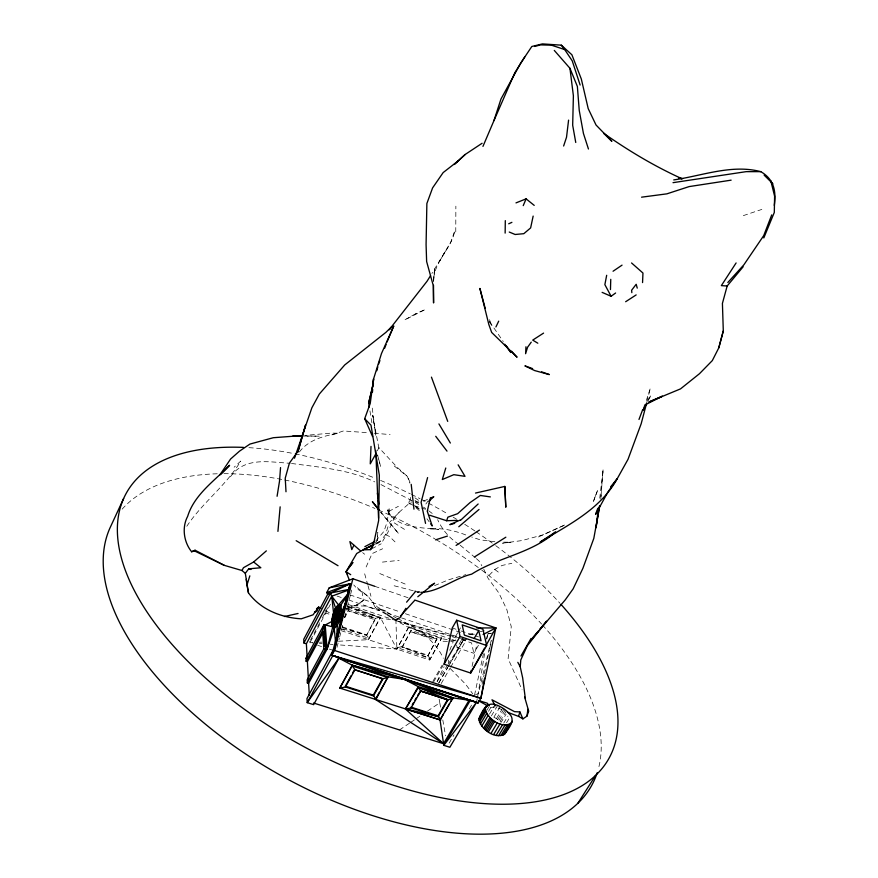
<?xml version="1.0" encoding="UTF-8"?>
<svg xmlns="http://www.w3.org/2000/svg" width="878" height="878" viewBox="0 0 878 878"><rect width="100%" height="100%" fill="white"/><g stroke="black" fill="none" stroke-linecap="round" stroke-linejoin="round"><path stroke-width="0.66" stroke-dasharray="4.39 3.29" d="M378.912 448.241L372.59 415.173L375.806 435.159L371.899 405.416M455.759 231.935L455.869 206.176M375.049 543.438L377.331 540.332L377.759 532.551M377.331 540.332L377.847 532.463M433.578 281.761L434.654 267.647L433.502 281.234C433.666 261.973 451.446 249.012 454.793 230.738L450.875 241.955L431.921 273.464M600.782 499.286L603.065 469.884L599.74 498.177M600.991 496.619L603.065 469.884M484.557 653.638L477.533 697.362M486.829 638.986L487.455 634.992L493.096 632.665M341.169 630.667L429.693 659.993L441.689 637.977L408.808 626.892L396.9 649.116L338.447 644.847M427.849 655.899L436.926 639.03L408.808 626.892L411.091 630.338L402.08 647.349L427.849 655.899L436.926 639.03L441.689 637.977L429.693 659.993M482.066 684.302L484.052 675.028M484.327 673.711L489.419 649.874M489.704 648.546L491.406 640.611M474.526 695.146L483.427 653.704M486.588 639.008L487.455 634.992M476.447 702.422L477.259 698.625M472.068 666.336L477.017 643.574M338.469 641.258L368.398 639.689L380.251 617.267L346.437 605.864L375.4 618.331L380.251 617.267L396.9 649.116L408.808 626.892M342.475 627.561L366.433 635.507L375.071 619.78L375.4 618.331L348.84 609.387L347.644 607.631M491.175 640.6L478.356 693.565L475.481 694.75M646.932 401.872L650.411 387.988L645.978 401.564M336.976 647.393L339.314 638.273M339.654 636.978L343.002 623.951M344.67 617.432L347.008 608.311M347.348 607.016L350.355 595.284M350.695 593.989L351.694 590.071M410.739 497.376L409.038 503.544L399.062 512.313L389.931 521.982M383.203 537.588L385.53 534.702L388.23 525.823M449.766 650.236L453.3 641.456L441.272 641.214M366.126 567.001L372.107 553.59L382.643 548.75M437.079 681.427L444.114 666.643M377.331 450.82L378.912 447.659L397.097 467.228L407.392 476.447L410.18 482.67M648.085 400.862L651.169 395.023L646.724 401.806M310.45 640.128L319.91 622.403M322.435 617.684L324.959 612.954M325.584 611.779L328.734 605.875M330.501 604.174L309.901 642.751L312.612 642.959M344.352 617.695L348.84 609.387L344.845 617.651M366.433 635.507L375.4 618.331L348.511 610.858L375.071 619.78M368.398 639.689L380.339 617.991L392.016 619.912M402.08 647.349L411.091 630.338L436.926 639.03L410.794 631.787L436.629 640.468M457.657 632.797L455.067 637.329L455.583 639.919M458.316 631.666L460.906 627.133M432.799 681.471L442.172 665.14M438.55 683.325L463.43 639.963L461.093 639.294M433.699 681.778L443.028 665.546M478.433 645.319L473.813 653.265L457.131 647.668L462.388 638.536M438.912 682.777L447.681 667.565M448.351 666.391L463.178 640.655L466.811 639.162M441.206 683.534L449.964 668.356M450.633 667.181L465.461 641.5M439.593 261.205L445.826 250.625M449.152 743.139L454.025 734.875M469.313 708.919L472.792 703.015M375.564 544.206L382.632 541.232L387.9 532.386L394.123 518.119L399.062 512.313M486.983 710.115L489.068 706.603M488.508 711.334L491.987 705.484M489.496 714.077L495.06 704.738M497.596 705.517L491.329 716.02L496.476 718.566L501.195 722.265L506.101 714.099M493.908 717.128L500.175 706.636M496.476 718.566L502.754 708.074M497.749 719.4L504.027 708.908M498.967 720.311L505.256 709.819M500.153 721.288L506.441 710.796M503.72 723.099L507.934 716.108M506.551 722.792L509.361 718.127M437.222 681.504L447.418 665.348M448.142 664.196L463.43 639.963M186.827 526.251C202.39 502.589 226.239 485.567 240.748 461.071L234.13 467.228M425.863 504.038L428.157 500.833M299.376 451.95C308.913 439.527 324.18 435.806 338.765 433.227L331.313 433.095L304.962 435.433M375.674 541.024L383.982 531.322L387.22 521.697L389.13 507.517L389.097 514.738L387.417 509.877L391.676 517.208L388.23 512.741C400.192 528.677 421.067 527.272 438.715 529.445L429.166 528.819C442.227 527.7 454.859 530.564 466.887 535.393M489.167 575.288L494.775 569.438L502.029 565.465L511.808 563.314M230.442 476.765C244.633 456.527 269.173 462.113 290.245 463.299M347.15 608.432L357.785 604.755L363.36 600.365L361.955 590.674M346.964 610.012L352.111 606.248L357.785 604.755M363.36 600.365L355.436 605.732L365.939 606.138L379.263 610.759M399.49 729.936L409.565 723.154M410.684 722.396L415.162 719.389M416.282 718.632L420.76 715.625M427.476 711.103L439.79 702.817L439.121 698.998M388.647 511.49L398.414 506.31M371.811 548.75L381.195 543.811M380.701 540.991L375.191 543.833L380.701 540.991L382.632 541.232M564.587 525.022L542.385 535.02L521.993 540.563L502.545 543.208L511.106 542.231L503.226 542.143M538.433 536.963L564.269 525.307M423.448 501.162L428.047 499.187M434.577 585.626L448.449 579.831L465.878 574.64M345.965 608.816L352.111 606.248M331.873 434.862L343.386 430.966L368.749 432.744M743.326 215.626L761.819 209.414M411.628 502.853L409.038 503.544L408.841 500.625L411.508 501.108M419.849 591.783L417.193 592.452L419.838 592.211M487.839 633.96L490.473 633.312M468.632 634.465L475.119 632.906M480.299 631.655L484.195 630.722M487.948 633.872L490.528 633.268M463.178 640.655L465.735 640.062M401.959 646.625L397.207 647.657L429.979 658.522L427.74 655.186L401.959 646.625L429.979 658.522M490.769 707.438L495.752 706.889M382.424 562.096L399.128 560.351M470.048 634.553L475.47 634.103M416.907 592.266L419.607 592.068M312.623 642.608L309.901 642.751L309.824 641.313M319.416 642.257L322.138 642.114M303.876 436.026L319.208 436.179L303.448 436.026M418.883 502.018L415.492 501.821L418.916 502.787M319.416 643.453L322.127 643.651M330.293 644.243L333.003 644.441M374.083 433.205L390.084 434.577M291.496 463.452C319.691 467.359 348.709 469.324 374.763 481.901M494.874 541.737L480.376 539.882L471.793 537.029M461.18 638.811L463.584 639.14M324.728 612.91L330.962 614.589M413.242 590.751L394.156 585.769M414.504 591.015L419.552 592.09M342.87 628.988L366.367 634.805L368.727 638.218L341.52 629.197M460.884 638.251L398.513 621.262L451.029 636.418M462.179 638.602L464.78 639.316M452.335 636.791L456.275 637.922M414.361 505.673L420.573 507.671M421.824 508.077L425.556 509.273M317.671 645.297L321.567 646.559M329.338 649.105L331.928 649.95M357.247 587.667L368.014 596.272L372.415 601.913L375.389 607.741L380.284 609.365M342.398 626.837L366.367 634.805M348.467 604.547L394.628 620.131M347.765 607.005L380.339 617.991L348.006 605.238M337.064 596.074L342.222 597.819M348.676 600.003L379.636 610.484M387.374 613.107L400.28 617.475M401.564 617.914L457.043 636.693M461.411 639.48L471.585 642.926L473.813 653.265M397.185 620.987L450.655 639.041M451.929 639.469L457.021 641.192L441.821 638.701L408.918 627.616L395.912 620.559L396.9 649.116M452.258 627.968L456 629.241M460.994 630.942L478.477 636.879M349.861 594.856L400.214 611.966M405.373 613.722L462.168 633.016M374.785 586.306L408.281 597.819M413.549 505.377L409.038 503.544L411.08 504.411M379.79 573.564L406.13 584.441M397.668 618.617C415.722 627.254 434.764 639.469 443.335 658.259M385.53 534.702L389.404 536.403L395.682 542.527M498.1 707.953L501.612 709.567M380.986 484.59L414.175 501.865M379.976 608.443L377.705 607.28L372.415 601.913M386.803 611.933L396.472 618.2M325.464 610.594L331.05 613.667M415.327 502.523L418.773 504.499M423.372 507.133L425.665 508.45M375.389 607.741L379.691 610.232M415.316 506.595L420.825 509.909M394.288 522.882L405.307 529.917M368.014 596.272L357.357 588.984L353.779 584.967M414.932 497.826L419.08 500.712M459.095 544.448C449.646 538.521 442.292 529.807 437.661 519.699M460.204 545.238L475.426 557.782M415.053 500.46L419.355 503.555M494.775 569.438L499.692 573.147M428.705 510.766L432.755 513.86M394.266 465.988L407.392 476.447L409.905 483.185M450.337 668.641L465.527 684.138L472.748 693.785M362.658 552.613L364.622 554.237M415.799 506.299L421.572 511.051M416.007 507.769L421.802 512.752M476.392 558.649L479.289 561.229L481.846 565.783M380.887 512.017L398.722 533.747L380.514 512.126M426.971 518.766L429.221 521.85M489.551 321.677L503.259 341.498M489.276 321.611L491.954 325.925L489.485 319.658M483.767 569.196L488.212 578.492L498.781 592.837L506.804 609.486L511.259 626.64L508.121 658.698L522.048 689.779M364.666 573.817L367.63 584.386M368.003 585.703L370.977 596.261M377.485 454.782L380.635 466.492L377.65 455.287M456.615 645.078L457.131 647.668M439.79 702.817L440.712 708.085M442.797 719.96L445.574 735.797M369.945 410.926L371.899 422.757M448.515 660.135L448.625 662.583M122.152 509.141A273.201 140.897 28.7 0 1 217.382 473.78M223.934 473.681A273.201 140.897 28.7 0 1 283.429 479.75M284.735 480.014A273.201 140.897 28.7 0 1 374.95 508.45M378.659 510.063A273.201 140.897 28.7 0 1 435.049 538.982M436.234 539.674A273.201 140.897 28.7 0 1 479.618 568.527M481.77 570.129A273.201 140.897 28.7 0 1 541.594 624.049M542.527 625.07A273.201 140.897 28.7 0 1 598.335 768.985M248.935 447.67A275.363 136.738 28.7 0 1 293.735 453.586M295.041 453.849A275.363 136.738 28.7 0 1 375.521 478.356M380.602 480.442A275.363 136.738 28.7 0 1 410.245 493.82M411.475 494.413A275.363 136.738 28.7 0 1 420.013 498.704M421.22 499.33A275.363 136.738 28.7 0 1 427.268 502.49M428.475 503.127A275.363 136.738 28.7 0 1 448.537 514.398M453.18 517.164A275.363 136.738 28.7 0 1 456.648 519.271M464.714 524.309A275.363 136.738 28.7 0 1 474.943 530.992M476.063 531.75A275.363 136.738 28.7 0 1 492.536 543.295M495.73 545.644A275.363 136.738 28.7 0 1 560.065 603.384M595.284 496.311L592.99 502.622L597.929 489.518L595.284 496.311M415.579 313.775L404.462 320.064L425.534 309.374L415.579 313.775"/><path stroke-width="1.32" d="M504.905 733.92C508.68 728.147 516.132 720.234 509.328 713.77C506.847 710.752 503.654 708.392 500.175 706.636C487.916 700.007 483.723 707.372 479.048 718.544C479.114 729.19 498.781 742.294 505.871 731.802M511.72 722.726C502.446 729.695 486.149 718.621 485.325 707.953M505.146 233.109L505.3 220.63M774.308 205.375C776.24 191.075 774.078 179.321 760.765 171.649C731.835 163.999 702.345 175.776 673.722 179.913M336.823 636.473L337.24 625.663L336.197 624.126L338.579 615.752L339.095 609.069L335.594 613.887L332.488 620.395L331.972 625.498L334.244 628.505L335.659 643.289M309.308 695.343L308.628 683.325L327.066 649.16L334.244 628.505C340.565 622.919 342.541 613.184 340.774 605.129L337.426 605.963L337.371 607.817L339.073 610.144L339.182 605.754L340.774 605.129L348.281 594.23M610.462 289.575L610.759 279.347M371.01 446.397L370.264 463.858L375.751 453.981M642.553 282.584L642.959 273.036L631.567 262.972M525.944 346.766L525.615 353.713L527.557 347.282L531.245 342.157M308.376 678.859L307.388 661.65L306.148 661.255L305.983 658.237L323.982 624.62L333.223 626.991L334.277 624.357L332.488 620.395L332.861 614.907L335.176 608.871L337.426 605.963L340.774 605.129L338.579 615.752L340.104 619.012L333.223 626.991L334.244 628.505M280.543 467.579L279.511 481.199L277.086 496.279M525.285 698.087L522.684 677.959L520.237 666.83L520.786 659.96L527.294 645.802L546.588 621.185L539.849 629.274M372.459 392.115L372.678 389.459M373.029 385.486L373.589 378.857L381.469 353.571L393.772 326.001L387.022 341.992M277.931 531.377L280.148 506.847M568.582 120.132L566.519 137.275L563.632 146.011M598.05 511.633L596.03 527.766L599.465 505.991M507.484 712.277L518.558 716.371L522.904 718.884L526.965 716.119L527.908 709.292M599.729 505.849L593.802 538.423L582.904 568.296L573.147 588.831L565.267 599.85L530.718 640.303M307.146 657.282L306.378 643.772L303.931 642.97L303.733 639.305L327.648 594.34L326.748 592.573L329.206 587.843L350.234 583.749L331.807 655.284L478.115 702.839L480.892 698.251L484.623 678.167M606.676 275.297L604.865 284.637L611.099 296.27L615.61 293M335.473 624.137L334.277 624.357L334.727 623.918C333.838 617.882 335.495 610.616 339.182 605.754L341.641 612.054L336.406 622.019L331.972 625.498L333.223 626.991L337.24 625.663M334.737 611.549L332.861 614.907L331.73 620.252L331.972 625.498M533.155 216.087L530.63 227.918L523.815 233.68L515.145 234.492L509.24 232.044M334.134 649.138L331.807 655.284L480.892 698.251L495.861 627.924L414.712 600.025M471.201 670.353L470.619 673.031L444.092 664.24L452.258 627.968L456.681 620.219L482.933 629.197L486.675 645.506L470.619 673.031L484.568 648.096M339.468 612.8L334.727 623.918L332.488 620.395L335.176 608.871L347.918 593.967M430.439 497.628L427.268 511.248L432.217 525.966L430.714 523.903M369.298 406.986L368.65 403.046L373.007 384.641L373.589 378.857L370.231 403.441L364.688 418.707L372.579 436.575M339.171 629.636L340.126 625.696M341.696 619.144L350.234 583.749L326.748 592.573L330.545 593.001L349.345 589.303M368.65 403.046L373.457 383.576M338.041 619.451L339.347 614.194M646.625 403.134L641.181 423.734L628.033 459.293L617.278 478.609L607.927 491.987L595.591 514.398L597.797 508.307M308.628 683.325L307.355 682.919L307.19 679.781L323.883 648.798L327.066 649.16L332.839 626.64M374.785 586.306L352.89 578.778L334.452 650.455L331.807 655.284L332.751 655.712L307.212 702.641L313.644 704.65L339.138 657.831L338.129 657.831L352.341 665.239L388.054 676.817L404.517 679.407L478.115 702.839L470.224 700.435L452.938 697.867L418.246 686.629L404.517 679.407L331.807 655.284L478.115 702.839M376.816 370.736L377.814 366.883M427.597 477.577L421.089 502.337L425.545 523.387M743.139 266.769L727.16 285.998L722.418 303.404L723.296 330.907L718.786 347.864L712.321 360.584L699.47 373.71L680.516 388.888L648.886 402.003L662.374 396.176L644.496 405.208M718.786 347.864L723.296 330.907M445.772 468.018L442.303 479.542L453.816 474.68L465.022 476.348L458.14 464.835M518.558 716.371L519.897 711.937L514.53 711.641L491.987 699.799L495.115 705.703M320.92 608.256L318.648 607.093L313.04 614.83L301.253 618.814C281.179 617.662 260.634 609.541 248.474 592.913L246.959 585.11L249.824 575.847M482.955 146.396L493.952 120.615L500.976 98.995L520.709 63.084L531.816 46.49L542.439 43.9L561.294 45.162L571.885 54.765L581.324 79.02L588.205 108.62L596.03 125.005L611.867 141.325L603.614 133.237C628.286 150.533 654.187 166.129 681.657 178.574M644.364 406.492L643.157 410.191L646.856 403.189M294.514 458.195L311.877 407.787L319.351 394.013L344.725 364.952L385.925 332.345L391.632 326.759M429.649 515.221L446.65 520.742L447.868 517.164L457.647 513.685L469.982 502.644L480.332 495.455L490.352 496.904M338.579 615.752L339.281 613.656M526.965 716.119L528.688 711.136L524.638 697.077M638.986 419.464L642.718 409.565M336.197 624.126L339.062 616.554L339.962 608.652L339.073 610.144M378.484 364.315L379.911 360.595M384.652 348.193L386.079 344.472M771.729 214.891L763.75 235.556L743.853 264.849L727.807 282.507M479.048 718.544L486.379 705.912M333.289 616.455L331.73 620.252L332.586 621.064L325.222 625.026L327.066 649.16M763.805 237.938L774.308 212.432L774.605 196.156L770.796 180.769M332.488 620.395L334.145 620.834L339.095 609.069M523.233 205.628L526.098 198.856L534.219 205.386M493.952 120.615L514.881 72.654L524.704 57.026M341.641 612.054L346.558 601.024M349.301 579.963L346.053 571.71L356.709 553.502L363.163 549.815L370.505 549.65L373.962 542.11L378.627 520.654L379.34 475.239L370.999 425.161L364.688 418.707M123.622 498.539L109.904 528.117A273.201 140.897 28.7 0 0 301.297 786.304A273.201 140.897 28.7 0 0 597.227 772.684M353.79 545.326L351.793 549.617L349.894 541.605L360.682 550.989M495.916 326.956L498.704 321.15M248.474 592.913L245.302 573.312L241.977 570.513L243.458 567.715L253.632 561.986L266.352 550.879M303.931 642.97L330.545 593.001L350.234 583.749L334.452 650.455L480.892 698.251M306.378 643.772L331.73 596.217L349.499 589.698M306.148 661.255L322.544 630.645L323.982 624.62L325.793 648.754L307.355 682.919M307.388 661.65L323.378 631.831L323.576 634.421M333.761 649.094L306.982 698.537L307.212 702.641L339.138 657.831M338.129 657.831L468.995 700.359L443.522 743.71L405.471 708.996L418.246 686.629L418.378 687.419L453.092 698.668L447.451 699.755L438.133 715.789L440.624 720.048L339.797 688.078L352.341 665.239L404.517 679.407L452.938 697.867L440.054 719.993L443.818 745.356L449.876 747.255L476.447 702.422L443.818 745.356L470.224 700.435M339.797 688.078L352.341 665.239M351.189 675.566L345.339 686.179L373.326 695.113L375.916 699.448L388.054 676.817L380.723 689.889M352.484 673.206L353.779 670.847M345.427 686.98L354.953 669.673L352.407 666.04L388.153 677.629L382.49 678.738L354.438 669.662L383.038 678.76L373.435 695.914L345.427 686.98L340.291 688.111M373.326 695.113L382.49 678.738M313.545 703.015L443.522 743.71L375.389 699.404L379.384 692.27M485.896 645.725L495.861 627.924L476.787 627.946M438.265 716.613L411.08 707.931L406.031 709.04L438.265 716.613L448.043 699.799L418.378 687.419L405.471 708.996L440.624 720.048M412.276 704.804L413.593 702.499M414.921 700.183L416.238 697.878M417.566 695.563L420.781 690.975L448.043 699.799M411.08 707.931L420.781 690.975L418.378 687.419M520.983 655.998L531.047 638.46M444.092 664.24L460.039 636.484L456.681 620.219M474.186 638.416L478.751 630.525L462.212 624.873L464.352 635.112L481.067 640.775L478.751 630.525M440.054 719.993L443.445 714.165M444.795 711.838L449.547 703.684M450.908 701.357L452.938 697.867M479.607 717.106L486.994 705.385M486.335 707.295L487.729 704.946M479.015 720.245L485.314 709.633M479.443 722.089L485.753 711.476M480.376 724.076L486.697 713.452M481.77 726.106L488.102 715.471M483.602 728.147L489.946 717.502M484.689 729.157L491.032 718.511M485.863 730.123L492.218 719.488M487.125 731.067L493.48 720.432M488.387 731.923L494.753 721.277M491 733.382L497.376 722.748M493.645 734.524L500.021 723.889M496.202 735.281L502.578 724.657M498.627 735.687L505.015 725.074M500.833 735.687L507.221 725.096M502.743 735.292L509.119 724.712M503.577 734.941L509.964 724.372M504.301 734.48L512.225 721.266M332.861 614.907L337.371 607.817L335.176 608.871L336 609.321L330.545 593.001L327.648 594.34M405.888 608.3L400.17 617.497L395.824 620.252L387.231 614.655M430.527 275.692L427.037 281.267L389.152 329.799L391.862 326.912M337.119 620.889L338.524 618.65M334.145 620.834L339.259 612.723M577.867 803.271L595.635 775.362M736.104 262.95L721.354 285.624L727.16 285.998M219.818 475.02L230.585 459.018L239.485 451.171L249.934 444.07L273.321 437.716L302.295 435.543M297.236 452.324L289.422 463.101L285.24 478.159L285.998 491.757M370.505 549.65L372.777 546.544M347.348 574.047L346.053 571.71L352.879 562.6M245.302 573.312L248.704 568.834L260.843 567.748L253.632 561.986M348.643 567.857L352.693 562.688M610.682 486.785L617.278 478.609C600.519 509.24 568.703 524.759 540.102 542.11L555.587 531.936C531.541 553.513 498.309 557.036 471.662 574.157C454.321 578.229 438.813 592.024 420.814 592.354M530.586 640.391L538.17 631.293M406.591 602.165L415.7 591.256M414.416 600.695L400.379 616.169M417.796 596.755L434.577 583.233L429.046 586.548M221.004 474.131L229.597 465.296C214.397 480.87 194.247 494.742 187.662 516.341C181.68 527.524 183.798 542.154 191.645 551.768L195.114 550.254L224.318 565.355L241.977 570.513M373.655 543.8L371.822 545.545L363.163 549.815L374.039 544.404L369.671 546.676L373.205 545.194M460.445 520.391L478.148 504.005M428.848 501.294L433.809 496.718L431.504 497.705M454.288 164.416L465.175 154.484L482.099 143.268M454.178 164.504L465.175 154.484M458.788 526.756L479.015 509.459M457.921 161.091L443.16 172.582L432.602 187.881L426.873 203.509L426.082 244.611L426.631 261.545L433.282 285.613L433.567 302.943L433.512 285.306M316.53 608.739L318.648 607.093L316.695 611.461L314.511 612.021M395.824 620.252L397.514 618.957M334.277 624.357L336.351 622.842M613.063 271.236L622.052 265.134M456.088 545.447L479.443 530.082M625.652 301.725L636.166 294.909M543.581 333.102L532.726 340.104L537.808 343.21M474.383 557.003L505.849 537.204M480.727 715.954L481.462 715.504M364.864 546.643L374.467 541.649M483.109 634.498L495.861 627.924M508.702 223.791L511.896 222.353M460.127 520.072L449.832 524.649L454.705 523.365M191.645 551.768L195.114 550.254M515.99 202.895L526.098 198.856M329.206 587.843L352.89 578.778M435.51 539.86L447.44 536.074M534.702 46.457L540.519 44.888L551.505 45.184L564.686 49.563L572.247 60.867L580.128 85.045M475.514 493.063L504.806 486.423L505.805 507.012L504.806 486.423M284.461 616.51L298.07 613.481M673.02 182.668L746.212 171.649L760.765 171.649M731.133 180.155L689.164 186.586L666.863 193.851L641.566 197.177M337.426 605.963L339.182 605.754M446.65 520.742L457.229 520.369M302.504 436.015L292.945 435.927L302.131 436.015M682.601 178.651L678.705 177.817L681.822 178.816M248.704 568.834L251.02 569.493M478.762 700.589L487.202 703.157L489.342 705.725M410.948 707.119L438.133 715.789M305.983 658.237L307.223 658.632M420.211 690.942L447.451 699.755L420.781 690.975M380.284 609.365L385.19 611M460.039 636.484L486.675 645.506M532.617 368.617L524.912 365.863L534.658 370.571L549.332 374.588L541.616 371.833M602.121 292.374L611.099 296.27M224.318 565.355L194.323 550.846M487.433 705.66L478.631 700.842M334.134 613.074L335.594 613.887M338.03 565.728L296.171 540.694M382.918 612.098L386.155 613.952M346.053 571.71L350.706 574.684M764.134 175.117L772.903 183.82M511.523 351.189L517.076 357.214L491.68 332.455L488.859 324.619L479.893 288.434L485.183 308.31M554.292 50.419L569.943 68.286L577.373 86.45L579.239 110.43L583.431 133.434L588.447 149.008M379.186 509.953L372.393 501.678L378.89 510.03M338.853 605.381L331.73 596.217L333.662 613.843M561.294 45.162L564.686 49.563M435.729 436.311L446.99 451.116M504.729 344.231L510.875 352.506L506.299 345.899M438.923 423.909L450.359 443.028M517.822 662.341L520.237 666.83M519.897 711.937L522.904 718.884M431.449 377.134L447.725 421.374M637.241 288.116L636.199 284.274L631.622 290.234L631.831 292.637M325.793 648.754L322.544 630.645L323.883 648.798M575.749 142.466L572.675 125.225L573.389 95.823L569.943 68.286M377.397 493.107L378.056 498.013M378.385 500.46L378.879 504.148M246.268 579.315L246.959 585.11M411.211 484.349L413.955 509.174M324.256 643.508L324.443 646.098M375.795 450.502L378.55 518.272M560.987 604.404A275.363 136.738 28.7 0 1 515.485 803.875A275.363 136.738 28.7 0 1 157.667 626.903A275.363 136.738 28.7 0 1 243.513 447.396M305.478 425.281L297.883 451.94L305.478 425.281"/></g></svg>
